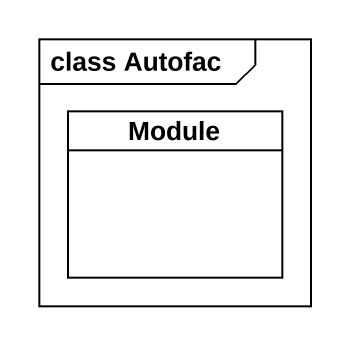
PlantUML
@startuml
mainframe class Autofac
hide circle
hide empty members
class Module
@enduml
